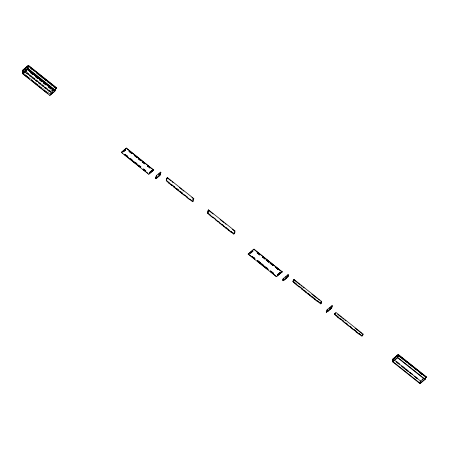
<?xml version="1.0" encoding="UTF-8"?>
<svg xmlns="http://www.w3.org/2000/svg" width="449" height="449" viewBox="0 0 449 449"><rect width="100%" height="100%" fill="white"/><g stroke="black" fill="none" stroke-linecap="round" stroke-linejoin="round"><path stroke-width="0.34" stroke-dasharray="2.25 1.68" d="M50.148 93.229L50.468 92.168L26.643 72.85L26.918 72.62L29.522 74.697L29.168 75.191L29.522 74.697M26.558 73.114L26.918 72.62M32.132 76.773L31.772 77.267L32.132 76.773L34.736 78.85L34.377 79.344L34.736 78.85M36.038 79.888L35.679 80.382L36.038 79.888L38.642 81.965L38.288 82.459L38.642 81.965M36.981 81.421L37.34 80.927M39.95 83.003L39.591 83.497L39.95 83.003L42.554 85.08L42.195 85.574L42.554 85.08M45.158 87.162L44.799 87.65L45.158 87.162L47.762 89.239L47.409 89.727L47.762 89.239M49.519 94.397L49.839 93.336M52.292 91.198L52.045 90.67L52.292 91.198L51.293 92.017M51.646 90.457L50.4 91.489L50.159 92.281L50.681 91.259L26.794 72.216M53.156 89.761L50.726 91.748L26.71 72.603M53.74 89.474L50.748 91.944L26.839 72.884M52.415 91.624L53.465 90.76M26.643 72.85L29.247 74.927M31.851 77.004L34.461 79.08M35.763 80.118L38.367 82.195M39.669 83.233L42.273 85.31M44.883 87.387L47.487 89.463M26.457 73.148L50.378 92.219M25.818 72.968L50.844 92.921M24.751 73.849L25.829 74.708M29.606 77.716L31.222 79.007M42.554 88.038L44.17 89.329M47.948 92.337L50.103 94.054M47.19 92.09L49.272 93.751"/><path stroke-width="0.67" d="M27.569 69.707L27.894 68.652L22.854 72.789L22.529 72.525L23.174 70.414L28.388 66.115L56.007 88.139L55.367 90.249L54.38 91.063M22.45 73.597L27.524 69.219L54.806 91.299L49.811 95.407L22.45 73.597L27.524 69.219M22.854 72.789L23.18 71.728L22.854 71.47L23.449 70.184M23.41 73.136L23.73 72.076M26.379 70.886L26.704 71.144L24.487 72.974L24.162 72.716L26.463 70.622M28.416 65.363L22.568 70.381L28.416 65.363L56.692 87.903L55.564 89.031M22.529 72.525L27.743 68.231L28.388 66.115M28.22 68.91L27.894 69.971L29.46 71.217M33.108 74.124L32.749 74.618L30.145 72.536L30.504 72.048L31.542 72.878M31.772 68.82L34.461 70.633L34.102 71.122M31.475 79.888L34.079 81.965L33.804 82.195L31.194 80.118L31.553 79.625M35.634 76.465L38.238 78.541L37.963 78.771L35.359 76.695L35.712 76.201L34.152 74.955M35.381 83.009L37.991 85.085L37.71 85.31L35.106 83.233L35.465 82.739M39.293 86.124L41.897 88.2L41.622 88.425L39.012 86.348L39.372 85.86M43.452 82.695L46.056 84.771L45.781 85.001L43.171 82.925L43.531 82.431L44.574 83.261M44.805 79.204L47.487 81.016L47.134 81.51L48.172 82.341M44.502 90.277L47.111 92.354L46.831 92.584L44.227 90.507L44.586 90.013M49.811 95.407L54.885 91.029M54.278 91.001L54.604 89.94L54.278 89.682M56.007 88.139L54.761 90.221L27.468 68.461L28.714 66.379L28.326 66.699M121.353 152.436L126.427 148.063L153.71 170.137L148.714 174.246L121.353 152.436L126.427 148.063M123.065 151.554L125.288 149.725L125.613 149.988L123.391 151.813L123.065 151.554L124.923 149.826M123.391 151.813L125.692 149.725M124.889 154.804L125.249 154.31L124.889 154.804L127.494 156.881L127.774 156.656L125.164 154.574M129.048 151.38L131.652 153.457L129.048 151.38L129.329 151.15L131.933 153.227L131.652 153.457M127.494 156.881L127.853 156.387L126.287 155.141M130.103 158.957L132.708 161.034L130.103 158.957L130.378 158.733L132.983 160.809L132.708 161.034M131.933 153.227L129.407 150.886M134.262 155.534L134.616 155.04L137.141 157.38L136.866 157.61L134.262 155.534L134.616 155.04M134.01 162.072L136.614 164.154L134.01 162.072L134.285 161.848L136.894 163.924L136.614 164.154M136.866 157.61L137.226 157.116M138.169 158.649L140.773 160.725L138.169 158.649L138.528 158.155L141.132 160.231L140.773 160.725M137.916 165.193L140.526 167.269L137.916 165.193L138.197 164.963L140.801 167.039L140.526 167.269M142.08 161.763L144.685 163.84L142.08 161.763L142.355 161.539L144.96 163.616L144.685 163.84M143.13 169.346L145.734 171.423L143.13 169.346L143.405 169.116L146.015 171.192L145.734 171.423M144.96 163.616L142.434 161.27M147.289 165.917L147.648 165.428L150.174 167.769L149.893 167.999L147.289 165.917L147.648 165.428M149.893 167.999L150.252 167.505M148.714 174.246L153.788 169.874M149.775 172.848L152.076 170.755L149.775 172.848L149.45 172.584L151.307 170.861M155.91 177.888L155.584 177.63L156.42 175.553L160.585 172.124L160.91 172.382L160.069 174.465L159.743 174.206L160.063 173.146L160.388 173.404M155.539 178.461L156.37 177.776L156.617 178.298L155.865 178.719L155.539 178.461L155.859 177.4L156.185 177.664M156.291 178.04L159.698 175.031L160.024 173.976L160.349 174.234L160.024 175.295L156.617 178.298M160.585 172.124L160.344 172.921L160.669 173.179M189.994 199.182L189.714 199.407L192.649 201.747L192.924 201.517L189.994 199.182L189.635 199.676L187.031 197.594L187.385 197.105L184.78 195.029L184.421 195.517L181.817 193.44L182.176 192.947L180.874 191.908L180.515 192.402L177.911 190.325L178.264 189.832L176.962 188.793L176.603 189.287L173.999 187.211L174.358 186.717L171.754 184.64L171.395 185.134L168.79 183.057L166.265 180.717L166.579 178.337L167.185 178.371L167.421 177.579L193.805 198.61L193.564 199.401L192.963 199.373L193.564 199.401M166.259 179.398L166.854 178.113M167.421 177.579L166.905 178.601L166.579 178.337M166.265 180.717L166.86 179.426L166.534 179.168M168.79 183.057L169.144 182.563L166.54 180.487M171.395 185.134L171.754 184.64M173.999 187.211L174.358 186.717M176.603 189.287L176.962 188.793M177.911 190.325L178.264 189.832M180.515 192.402L180.874 191.908M181.817 193.44L182.176 192.947M184.421 195.517L184.78 195.029M187.031 197.594L187.385 197.105M193.238 199.143L192.924 201.517M192.649 201.747L193.244 200.462M193.289 199.631L193.805 198.61M231.415 231.751L231.14 231.981L233.744 234.058L234.024 233.828L231.415 231.751L231.061 232.245L228.451 230.169L228.81 229.675L226.206 227.598L225.847 228.092L223.243 226.01L223.596 225.521L222.294 224.483L221.935 224.971L219.331 222.895L219.69 222.407L218.388 221.363L218.029 221.857L215.425 219.78L215.778 219.286L213.174 217.209L212.815 217.703L210.211 215.627L207.359 213.028L207.679 211.967L208.285 212.001L207.679 211.967M208.005 212.225L208.33 211.17L208.005 210.912L208.521 209.891L234.906 230.921L234.67 233.031L234.064 232.997L234.67 233.031M207.359 213.028L207.96 211.737M208.005 210.912L208.521 209.891M208.285 212.001L208.605 210.94L208.28 210.682M210.211 215.627L210.57 215.133L207.64 212.798M212.815 217.703L213.174 217.209M215.425 219.78L215.778 219.286M218.029 221.857L218.388 221.363M219.331 222.895L219.69 222.407M221.935 224.971L222.294 224.483M223.243 226.01L223.596 225.521M225.847 228.092L228.451 230.169M233.744 234.058L234.064 232.997M234.024 233.828L234.344 232.773M234.389 233.261L234.99 231.976M248.157 254.145L254.005 249.128L282.197 271.931L276.432 276.679L248.157 254.145L254.005 249.128M252.557 250.851L250.256 252.944L250.581 253.202L252.882 251.109L252.557 250.851L250.34 252.68L250.665 252.939M250.581 253.202L252.882 251.109M252.147 256.879L254.751 258.955L252.147 256.879L252.422 256.648L255.032 258.725L254.751 258.955M257.086 252.809L259.69 254.886L257.086 252.809L257.361 252.579L259.965 254.662L259.69 254.886M259.965 263.108L260.325 262.614L259.965 263.108L257.44 260.768L257.715 260.538L259.803 262.199M257.361 261.032L257.715 260.538M259.965 254.662L257.44 252.316M262.295 256.963L262.654 256.474L265.179 258.815L264.904 259.045L262.295 256.963L262.654 256.474M261.267 264.147L263.872 266.223L261.267 264.147L261.548 263.917L264.152 265.993L263.872 266.223M264.904 259.045L265.258 258.551M266.206 260.083L268.811 262.16L266.206 260.083L266.56 259.589L269.17 261.666L268.811 262.16M265.179 267.262L267.784 269.338L265.179 267.262L265.454 267.032L268.059 269.108L267.784 269.338M270.113 263.198L272.717 265.275L270.113 263.198L270.393 262.968L272.998 265.045L272.717 265.275M270.388 271.415L270.747 270.921L270.388 271.415L272.992 273.492L273.273 273.267L270.668 271.19M272.998 265.045L270.472 262.704M272.992 273.492L273.351 273.003L271.269 271.342M277.931 269.428L278.29 268.934L277.931 269.428L275.405 267.088L275.68 266.858L280.838 270.971M275.327 267.351L275.68 266.858M276.432 276.679L273.694 274.171M277.88 274.962L280.176 272.869L277.88 274.962L277.555 274.704L279.772 272.874L280.097 273.132M282.842 279.705L283.442 279.733L282.842 279.705L283.162 278.644L288.101 274.58L288.426 274.839L288.106 275.894L288.381 275.669L287.781 275.635L288.101 274.58M282.797 280.53L284.021 279.525L284.346 279.783L283.123 280.788L282.797 280.53L283.117 279.474M288.381 275.669L288.062 276.724L286.484 278.223L284.262 280.053L284.021 279.525M283.936 279.789L287.736 276.466L288.056 275.405M317.639 300.931L317.28 301.425L314.676 299.348L315.035 298.854L312.425 296.778L312.072 297.272L309.462 295.195L309.821 294.701L308.519 293.663L308.16 294.157L305.556 292.08L305.915 291.586L304.613 290.548L304.254 291.042L301.644 288.96L302.003 288.471L299.399 286.395L299.04 286.883L296.435 284.806L293.455 282.101L293.769 279.727L294.05 279.497L321.344 301.257L320.743 302.542L321.069 302.806L320.749 303.861L317.364 301.161L317.639 300.931L321.029 303.631L320.749 303.861M293.45 280.788L294.05 279.497M293.455 282.101L294.05 280.816L293.725 280.558M293.73 281.877L296.795 284.312L296.435 284.806M299.04 286.883L299.399 286.395M301.644 288.96L302.003 288.471M304.254 291.042L304.613 290.548M305.556 292.08L305.915 291.586M308.16 294.157L308.519 293.663M309.462 295.195L309.821 294.701M312.072 297.272L314.676 299.348M320.743 302.542L321.344 301.257M321.029 303.631L321.349 302.575L321.024 302.317M328.045 311.028L326.552 312.263L326.227 311.999L327.141 309.658L332.08 305.595L332.406 305.853L331.485 308.194L327.966 311.292L327.719 310.77L327.966 311.292M326.552 312.263L326.872 311.202M327.641 311.034L331.16 307.935L332.08 305.595M359.065 333.5L358.785 333.73L361.849 336.172L362.124 335.942L359.065 333.5L358.706 333.994L356.102 331.918L356.455 331.424L353.851 329.347L353.492 329.841L350.888 327.764L351.247 327.27L349.945 326.232L349.586 326.726L346.976 324.649L347.335 324.156L346.033 323.117L345.674 323.611L343.07 321.535L343.429 321.041L340.819 318.964L340.465 319.458L337.856 317.376L334.55 314.412L334.87 313.357L335.476 313.385L335.796 312.33L363.095 334.09L362.77 335.145L362.169 335.117L362.77 335.145M334.55 314.412L335.15 313.127M337.856 317.376L338.215 316.887L334.831 314.188M340.465 319.458L340.819 318.964M343.07 321.535L343.429 321.041M345.674 323.611L346.033 323.117M346.976 324.649L347.335 324.156M349.586 326.726L349.945 326.232M350.888 327.764L351.247 327.27M353.492 329.841L353.851 329.347M356.102 331.918L356.455 331.424M362.124 335.942L362.444 334.887M362.495 335.375L362.814 334.32M392.387 361.619L393.032 359.503L398.246 355.21L425.865 377.227L425.225 379.343L420.011 383.637L392.387 361.619L397.601 357.32L398.246 355.21M393.313 360.592L392.993 361.647L420.286 383.407M398.274 354.457L392.426 359.469L398.274 354.457L426.55 376.992L424.894 378.552M397.971 356.753L398.572 355.468L398.291 355.698M401.99 365.862L401.631 366.356L406.845 370.509M404.594 367.939L404.235 368.433M409.724 372.361L412.412 374.174L412.053 374.662M414.663 368.292L417.346 370.105L416.992 370.599M415.016 376.251L414.657 376.745M417.621 378.327L417.267 378.821L415.179 377.16M25.885 68.708L24.998 69.438L24.673 69.18L26.968 67.086L27.215 67.608M23.18 71.728L23.455 71.498L23.129 71.239M24.24 72.452L25.576 71.352M49.738 83.587L50.097 83.093L52.623 85.433L52.342 85.664L50.782 84.418M55.962 87.65L55.407 88.105L55.732 88.363M55.642 88.767L56.692 87.903M140.604 167.006L140.879 166.775L139.841 165.945M149.45 172.584L151.672 170.76L151.998 171.018M158.306 174.526L160.91 172.382M234.906 230.921L234.631 231.151L232.475 229.433M279.85 272.61L277.634 274.434L277.959 274.698M277.033 275.983L282.281 271.667M285.463 277.28L286.451 276.466M329.443 308.289L330.924 307.071M326.227 311.999L327.719 310.77M362.803 334.325L363.095 334.09M392.712 361.877L397.651 357.808M396.416 362.203L396.776 361.709L399.38 363.785L399.026 364.279M401.355 358.134L401.715 357.645L404.319 359.722L403.96 360.216M405.537 369.471L405.896 368.977L407.198 370.015M413.08 367.484L413.439 366.99L410.835 364.914L410.476 365.407L411.52 366.238M422.273 379.456L423.755 378.238M424.041 378.198L420.326 381.263L420.006 382.318L420.606 382.352M425.5 377.856L426.55 376.992M398.196 354.721L426.471 377.255M399.313 356.512L400.845 357.73M401.877 358.555L402.916 359.385M405.526 361.462L406.564 362.292L406.923 361.799L409.449 364.139L409.174 364.369L408.13 363.538M414.904 368.938L415.948 369.768M398.252 356.523L397.646 356.495L397.326 357.55L424.619 379.31M424.945 378.254L425.545 378.283L425.22 378.024L424.9 379.079L419.961 383.149L420.606 381.033L394.654 360.345M397.073 356.702L396.826 356.175L394.609 358.005L394.856 358.526M397.601 357.32L425.225 379.343M331.76 306.65L332.086 306.908M331.48 306.88L331.805 307.138M28.338 65.627L56.613 88.167M30.521 68.265L32.541 69.876M44.524 79.434L46.09 80.68M53.874 86.887L54.896 87.695M331.16 307.935L331.485 308.194M208.246 210.115L213.09 213.982M220.089 219.561L223.86 222.564M224.938 223.422L226.015 224.281M167.146 177.804L170.917 180.812M171.989 181.671L173.067 182.53M179.533 187.676L181.682 189.394M182.76 190.253L183.837 191.111M191.914 197.549L192.991 198.407M337.704 314.3L341.526 317.348M342.615 318.218L343.709 319.087M344.798 319.957L345.893 320.827M355.17 328.225L361.726 333.444M403.028 366.693L404.072 367.523M407.636 370.363L408.422 371.323L408.147 371.548L407.277 370.857M416.06 377.081L417.104 377.912M293.769 279.727L299.775 284.514M300.869 285.384L301.958 286.254M303.053 287.124L304.141 287.994M311.786 294.089L317.247 298.439M318.335 299.309L319.43 300.179M393.633 359.531L393.307 359.273L392.712 360.558L393.038 360.816M329.942 308.94L330.268 309.198M27.743 68.231L55.367 90.249M329.858 309.204L330.183 309.462M396.938 362.618L397.982 363.449M409.971 373.001L411.009 373.832M334.87 313.357L335.195 313.615M253.926 249.391L282.197 271.931M287.736 276.466L288.062 276.724M262.575 256.738L265.179 258.815M266.482 259.853L269.086 261.93M275.602 267.121L278.206 269.198M27.44 69.483L54.806 91.299M126.349 148.327L153.71 170.137M210.491 215.397L213.095 217.473M215.7 219.55L218.304 221.632M219.612 222.67L222.216 224.747M223.518 225.785L226.122 227.862M228.732 229.939L231.336 232.015M262.379 256.699L264.983 258.776M275.405 267.088L278.01 269.164M338.136 317.151L340.74 319.228M343.345 321.304L345.954 323.381M347.257 324.419L349.861 326.496M351.163 327.534L353.773 329.611M356.377 331.688L358.981 333.77M38.754 78.626L39.624 79.316M40.926 80.354L42.228 81.392M47.701 85.753L48.745 86.584M50.305 87.83L51.349 88.661M159.698 175.031L160.024 175.295M212.899 217.439L215.503 219.516M218.107 221.593L219.415 222.631M222.019 224.708L223.321 225.746M340.544 319.188L343.148 321.271M345.758 323.347L347.06 324.386M349.664 326.462L350.966 327.501M353.576 329.577L356.18 331.654M30.42 72.311L33.03 74.388M134.537 155.303L137.141 157.38M138.449 158.418L141.053 160.495M147.569 165.692L150.174 167.769M169.065 182.827L171.67 184.904M174.279 186.98L176.884 189.057M178.186 190.095L180.79 192.178M182.092 193.216L184.702 195.293M187.306 197.369L189.91 199.446M292.282 281.046L299.32 286.658M301.924 288.735L304.529 290.812M305.831 291.85L308.441 293.927M309.743 294.965L312.347 297.042M314.951 299.118L317.561 301.195M328.752 310.119L329.078 310.377M134.341 155.27L136.945 157.346M147.373 165.653L149.977 167.73M171.473 184.87L174.077 186.947M176.687 189.023L177.989 190.062M180.593 192.138L181.896 193.177M184.505 195.253L187.11 197.33M299.124 286.619L301.728 288.696M304.332 290.772L305.634 291.811M308.244 293.893L309.546 294.931M327.141 309.658L327.473 309.917M158.592 175.946L158.918 176.204M286.238 277.701L286.563 277.959M158.508 176.21L158.834 176.468M252.478 251.114L252.804 251.373M286.159 277.965L286.484 278.223M326.821 310.714L327.147 310.977M156.42 175.553L156.752 175.812M25.273 71.801L25.599 72.059M51.657 92.831L51.983 93.089M157.403 177.125L157.728 177.383M285.048 278.874L285.373 279.138M156.185 176.345L156.51 176.603M283.162 278.644L283.487 278.902M123.149 151.291L123.475 151.549M149.534 172.321L149.859 172.579M130.979 158.884L132.023 159.715M135.407 162.415L136.973 163.661M143.489 168.852L145.049 170.098M124.968 154.54L127.578 156.617M253.55 257.215L254.589 258.046M261.627 263.653L263.187 264.899M265.533 266.768L267.621 268.429M22.529 73.333L29.645 79.002M33.473 82.055L34.567 82.93M35.662 83.8L47.701 93.398M121.432 152.172L122.526 153.047M124.171 154.355L140.043 167.006M143.871 170.059L145.515 171.366M146.61 172.236L147.704 173.112M257.636 260.802L260.24 262.878M257.44 260.768L260.044 262.845M270.466 271.151L273.076 273.228M248.235 253.881L254.735 259.062M257.445 261.217L259.067 262.513M260.151 263.378L268.278 269.855M270.983 272.015L272.066 272.874M37.065 72.71L36.706 73.198L39.316 75.28L39.591 75.05L37.065 72.71M40.977 75.825L40.618 76.319L43.222 78.395L43.502 78.165L40.977 75.825M419.955 372.182L419.596 372.676L422.2 374.752L422.481 374.528L419.955 372.182M26.261 75.735L25.986 75.965L28.59 78.042L28.865 77.812L26.261 75.735M39.54 79.58L39.265 79.81L41.869 81.886L42.15 81.656L39.54 79.58M48.66 86.848L48.385 87.078L50.99 89.155L51.27 88.93L48.66 86.848M52.763 91.916L50.546 93.746L50.872 94.004L53.089 92.18L52.763 91.916"/></g></svg>
